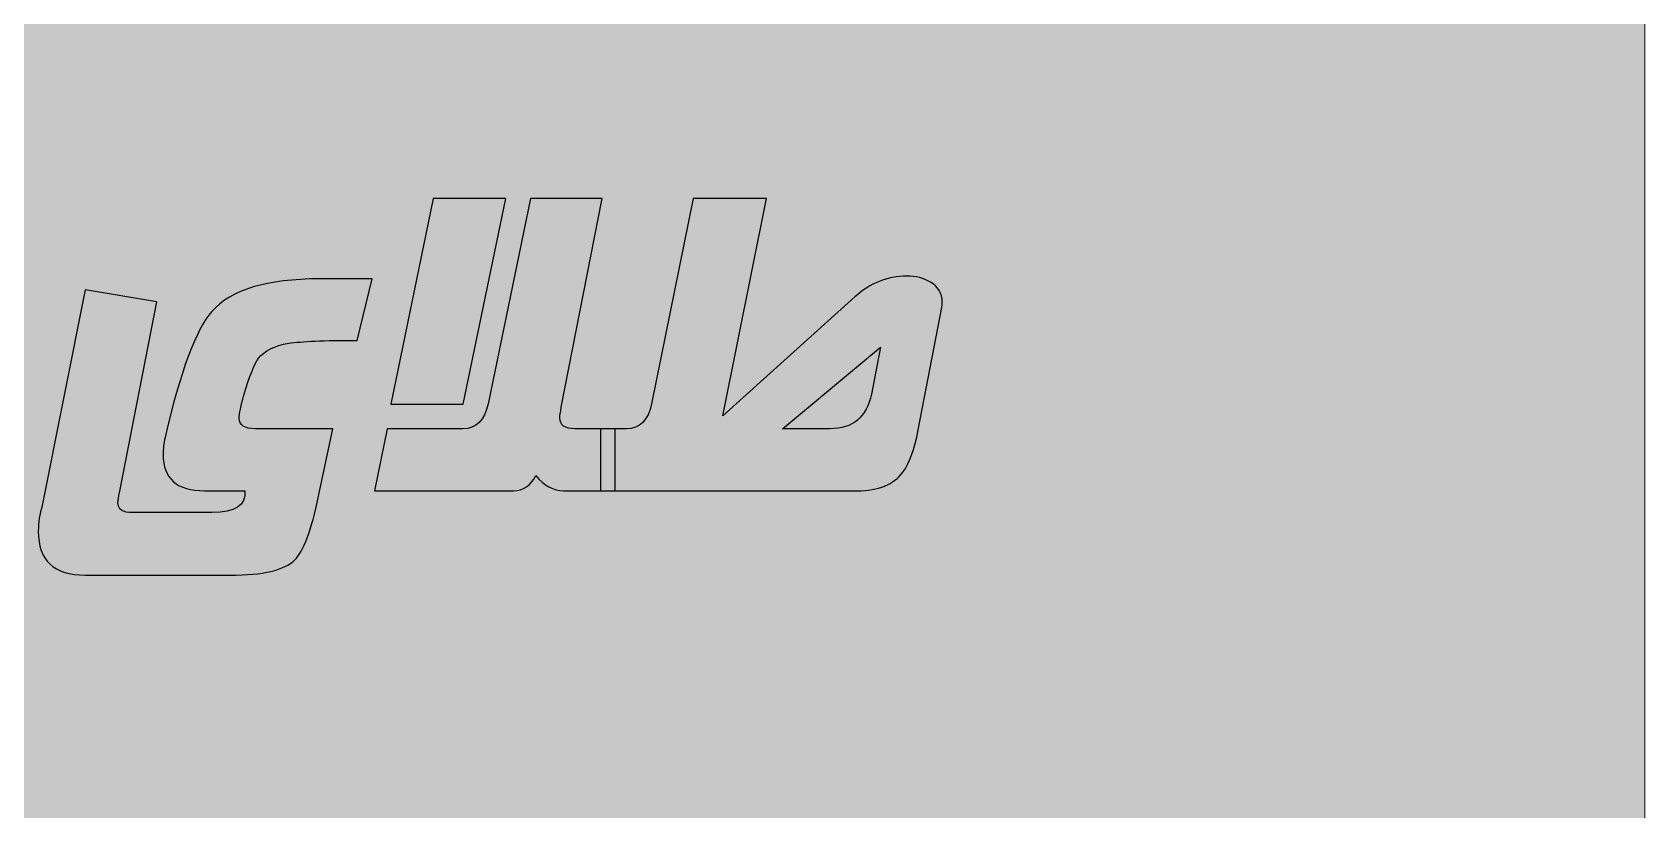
# Model space of a CAD drawing. Header units: millimetres. Extents: x -535.1 to -495.1, y 43.5 to 83.5.
# Drawn here: x -514.08 to -495.07, y 54.36 to 63.52 of the extents above; entities that cross this region are included whole.
import ezdxf

# ---------------------------------------------------------------- set-up
doc = ezdxf.new("R2010")
doc.units = ezdxf.units.MM
doc.header["$MEASUREMENT"] = 0
doc.layers.add('Layer 1', color=7, linetype='Continuous')

msp = doc.modelspace()

# ---------------------------------------------------------------- hatches: boundary and pattern name
at = {"layer": 'Layer 1', "true_color": 0xfff212}
h = msp.add_hatch(color=2, dxfattribs=at)
edge = h.paths.add_edge_path()
edge.add_spline(control_points=[(-498.146, 83.5186), (-498.146, 83.5186), (-531.9962, 83.5186), (-531.9962, 83.5186), (-533.6874, 83.5186), (-535.0711, 82.1349), (-535.0711, 80.4437), (-535.0711, 80.4437), (-535.0711, 46.5936), (-535.0711, 46.5936), (-535.0711, 44.9024), (-533.6874, 43.5187), (-531.9962, 43.5187), (-531.9962, 43.5187), (-498.146, 43.5187), (-498.146, 43.5187), (-496.4548, 43.5187), (-495.0711, 44.9024), (-495.0711, 46.5936), (-495.0711, 46.5936), (-495.0711, 80.4437), (-495.0711, 80.4437), (-495.0711, 82.1349), (-496.4548, 83.5186), (-498.146, 83.5186)], knot_values=[0, 0, 0, 0, 0.125, 0.125, 0.125, 0.25, 0.25, 0.25, 0.375, 0.375, 0.375, 0.5, 0.5, 0.5, 0.625, 0.625, 0.625, 0.75, 0.75, 0.75, 0.875, 0.875, 0.875, 1, 1, 1, 1], degree=3, periodic=1)
at = {"layer": 'Layer 1', "true_color": 0x201e1e}
h = msp.add_hatch(color=250, dxfattribs=at)
edge = h.paths.add_edge_path()
edge.add_spline(control_points=[(-507.2071, 58.1173), (-507.2071, 58.1173), (-507.8156, 58.1173), (-507.8156, 58.1173), (-507.9364, 58.1173), (-508.0452, 58.1771), (-508.143, 58.2959), (-508.2009, 58.1771), (-508.2887, 58.1173), (-508.4054, 58.1173), (-508.4054, 58.1173), (-510.0429, 58.1173), (-510.0429, 58.1173), (-510.0429, 58.1173), (-509.8962, 58.8478), (-509.8962, 58.8478), (-509.8962, 58.8478), (-509.0011, 58.8478), (-509.0011, 58.8478), (-508.8455, 58.8478), (-508.7467, 58.9465), (-508.7058, 59.1431), (-508.7058, 59.1431), (-508.2068, 61.5598), (-508.2068, 61.5598), (-508.2068, 61.5598), (-507.3587, 61.5598), (-507.3587, 61.5598), (-507.3587, 61.5598), (-507.8416, 59.1022), (-507.8416, 59.1022), (-507.8537, 59.0422), (-507.8586, 59.0004), (-507.8586, 58.9765), (-507.8586, 58.8906), (-507.7998, 58.8478), (-507.681, 58.8478), (-507.681, 58.8478), (-507.2071, 58.8478), (-507.2071, 58.8478), (-507.2071, 58.8478), (-507.2071, 58.1173), (-507.2071, 58.1173)], knot_values=[0, 0, 0, 0, 0.0714286, 0.0714286, 0.0714286, 0.1428571, 0.1428571, 0.1428571, 0.2142857, 0.2142857, 0.2142857, 0.2857143, 0.2857143, 0.2857143, 0.3571429, 0.3571429, 0.3571429, 0.4285714, 0.4285714, 0.4285714, 0.5, 0.5, 0.5, 0.5714286, 0.5714286, 0.5714286, 0.6428571, 0.6428571, 0.6428571, 0.7142857, 0.7142857, 0.7142857, 0.7857143, 0.7857143, 0.7857143, 0.8571429, 0.8571429, 0.8571429, 0.9285714, 0.9285714, 0.9285714, 1, 1, 1, 1], degree=3, periodic=1)
h = msp.add_hatch(color=250, dxfattribs=at)
edge = h.paths.add_edge_path()
edge.add_spline(control_points=[(-508.4972, 61.5598), (-508.4972, 61.5598), (-508.9971, 59.1371), (-508.9971, 59.1371), (-508.9971, 59.1371), (-509.8524, 59.1371), (-509.8524, 59.1371), (-509.8524, 59.1371), (-509.3534, 61.5598), (-509.3534, 61.5598), (-509.3534, 61.5598), (-508.4972, 61.5598), (-508.4972, 61.5598)], knot_values=[0, 0, 0, 0, 0.25, 0.25, 0.25, 0.5, 0.5, 0.5, 0.75, 0.75, 0.75, 1, 1, 1, 1], degree=3, periodic=1)
h = msp.add_hatch(color=250, dxfattribs=at)
edge = h.paths.add_edge_path()
edge.add_spline(control_points=[(-503.3573, 60.2746), (-503.3573, 60.2746), (-503.6347, 58.8337), (-503.6347, 58.8337), (-503.6797, 58.6032), (-503.7395, 58.4386), (-503.8133, 58.3397), (-503.924, 58.1911), (-504.1037, 58.1173), (-504.3512, 58.1173), (-504.3512, 58.1173), (-507.3797, 58.1173), (-507.3797, 58.1173), (-507.3797, 58.1173), (-507.3797, 58.8478), (-507.3797, 58.8478), (-507.3797, 58.8478), (-507.0724, 58.8478), (-507.0724, 58.8478), (-506.9167, 58.8478), (-506.8188, 58.9465), (-506.778, 59.1431), (-506.778, 59.1431), (-506.2861, 61.5598), (-506.2861, 61.5598), (-506.2861, 61.5598), (-505.4249, 61.5598), (-505.4249, 61.5598), (-505.4249, 61.5598), (-505.9389, 59.0023), (-505.9389, 59.0023), (-505.9389, 59.0023), (-504.3821, 60.4004), (-504.3821, 60.4004), (-504.2015, 60.564), (-503.998, 60.6459), (-503.7714, 60.6459), (-503.6627, 60.6459), (-503.5689, 60.6228), (-503.491, 60.576), (-503.3982, 60.5211), (-503.3514, 60.4422), (-503.3514, 60.3395), (-503.3514, 60.3155), (-503.3534, 60.2946), (-503.3573, 60.2746)], knot_values=[0, 0, 0, 0, 0.0666667, 0.0666667, 0.0666667, 0.1333333, 0.1333333, 0.1333333, 0.2, 0.2, 0.2, 0.2666667, 0.2666667, 0.2666667, 0.3333333, 0.3333333, 0.3333333, 0.4, 0.4, 0.4, 0.4666667, 0.4666667, 0.4666667, 0.5333333, 0.5333333, 0.5333333, 0.6, 0.6, 0.6, 0.6666667, 0.6666667, 0.6666667, 0.7333333, 0.7333333, 0.7333333, 0.8, 0.8, 0.8, 0.8666667, 0.8666667, 0.8666667, 0.9333333, 0.9333333, 0.9333333, 1, 1, 1, 1], degree=3, periodic=1)
h = msp.add_hatch(color=250, dxfattribs=at)
edge = h.paths.add_edge_path()
edge.add_spline(control_points=[(-510.0718, 60.6139), (-510.0718, 60.6139), (-510.2495, 59.8895), (-510.2495, 59.8895), (-510.6397, 59.8895), (-510.9081, 59.8775), (-511.0538, 59.8546), (-511.2234, 59.8266), (-511.3422, 59.7687), (-511.4101, 59.6779), (-511.4608, 59.612), (-511.5188, 59.4674), (-511.5826, 59.2439), (-511.6195, 59.1172), (-511.6385, 59.0264), (-511.6385, 58.9715), (-511.6385, 58.8896), (-511.5757, 58.8478), (-511.4489, 58.8478), (-511.4489, 58.8478), (-510.5339, 58.8478), (-510.5339, 58.8478), (-510.5339, 58.8478), (-510.7025, 58.0533), (-510.7025, 58.0533), (-510.7883, 57.6513), (-510.8821, 57.4008), (-510.9839, 57.3021), (-511.1047, 57.1833), (-511.3582, 57.1234), (-511.7433, 57.1234), (-511.7433, 57.1234), (-513.4536, 57.1234), (-513.4536, 57.1234), (-513.8219, 57.1234), (-514.0064, 57.296), (-514.0064, 57.6414), (-514.0064, 57.7421), (-513.9904, 57.8439), (-513.9595, 57.9446), (-513.9595, 57.9446), (-513.4536, 60.4852), (-513.4536, 60.4852), (-513.4536, 60.4852), (-512.6094, 60.3415), (-512.6094, 60.3415), (-512.6094, 60.3415), (-513.0475, 58.1113), (-513.0475, 58.1113), (-513.0614, 58.0415), (-513.0685, 57.9975), (-513.0685, 57.9795), (-513.0685, 57.8997), (-513.0106, 57.8599), (-512.8958, 57.8599), (-512.8958, 57.8599), (-511.9598, 57.8599), (-511.9598, 57.8599), (-511.6874, 57.8599), (-511.5577, 57.9456), (-511.5717, 58.1173), (-511.5717, 58.1173), (-512.0476, 58.1173), (-512.0476, 58.1173), (-512.3729, 58.1173), (-512.5356, 58.26), (-512.5356, 58.5444), (-512.5356, 58.6092), (-512.5286, 58.6751), (-512.5126, 58.7439), (-512.333, 59.5222), (-512.1494, 60.0182), (-511.9598, 60.2308), (-511.7344, 60.4862), (-511.3112, 60.6139), (-510.6916, 60.6139), (-510.6916, 60.6139), (-510.0718, 60.6139), (-510.0718, 60.6139)], knot_values=[0, 0, 0, 0, 0.0384615, 0.0384615, 0.0384615, 0.0769231, 0.0769231, 0.0769231, 0.1153846, 0.1153846, 0.1153846, 0.1538462, 0.1538462, 0.1538462, 0.1923077, 0.1923077, 0.1923077, 0.2307692, 0.2307692, 0.2307692, 0.2692308, 0.2692308, 0.2692308, 0.3076923, 0.3076923, 0.3076923, 0.3461538, 0.3461538, 0.3461538, 0.3846154, 0.3846154, 0.3846154, 0.4230769, 0.4230769, 0.4230769, 0.4615385, 0.4615385, 0.4615385, 0.5, 0.5, 0.5, 0.5384615, 0.5384615, 0.5384615, 0.5769231, 0.5769231, 0.5769231, 0.6153846, 0.6153846, 0.6153846, 0.6538462, 0.6538462, 0.6538462, 0.6923077, 0.6923077, 0.6923077, 0.7307692, 0.7307692, 0.7307692, 0.7692308, 0.7692308, 0.7692308, 0.8076923, 0.8076923, 0.8076923, 0.8461538, 0.8461538, 0.8461538, 0.8846154, 0.8846154, 0.8846154, 0.9230769, 0.9230769, 0.9230769, 0.9615385, 0.9615385, 0.9615385, 1, 1, 1, 1], degree=3, periodic=1)
h = msp.add_hatch(color=250, dxfattribs=at)
edge = h.paths.add_edge_path()
edge.add_spline(control_points=[(-504.0808, 59.8076), (-504.0808, 59.8076), (-505.2343, 58.8478), (-505.2343, 58.8478), (-505.2343, 58.8478), (-504.6765, 58.8478), (-504.6765, 58.8478), (-504.4051, 58.8478), (-504.2424, 58.9844), (-504.1875, 59.2568), (-504.1875, 59.2568), (-504.0808, 59.8076), (-504.0808, 59.8076)], knot_values=[0, 0, 0, 0, 0.25, 0.25, 0.25, 0.5, 0.5, 0.5, 0.75, 0.75, 0.75, 1, 1, 1, 1], degree=3, periodic=1)

# ---------------------------------------------------------------- linework, layer by layer
at = {"layer": 'Layer 1', "color": 250, "lineweight": 9}
msp.add_open_spline([(-498.146, 83.5186), (-498.146, 83.5186), (-531.9962, 83.5186), (-531.9962, 83.5186), (-533.6874, 83.5186), (-535.0711, 82.1349), (-535.0711, 80.4437), (-535.0711, 80.4437), (-535.0711, 46.5936), (-535.0711, 46.5936), (-535.0711, 44.9024), (-533.6874, 43.5187), (-531.9962, 43.5187), (-531.9962, 43.5187), (-498.146, 43.5187), (-498.146, 43.5187), (-496.4548, 43.5187), (-495.0711, 44.9024), (-495.0711, 46.5936), (-495.0711, 46.5936), (-495.0711, 80.4437), (-495.0711, 80.4437), (-495.0711, 82.1349), (-496.4548, 83.5186), (-498.146, 83.5186)], degree=3, knots=[0, 0, 0, 0, 0.125, 0.125, 0.125, 0.25, 0.25, 0.25, 0.375, 0.375, 0.375, 0.5, 0.5, 0.5, 0.625, 0.625, 0.625, 0.75, 0.75, 0.75, 0.875, 0.875, 0.875, 1, 1, 1, 1], dxfattribs=at)
at = {"layer": 'Layer 1', "color": 250}
for points, knots in [([(-507.2071, 58.1173), (-507.2071, 58.1173), (-507.8156, 58.1173), (-507.8156, 58.1173), (-507.9364, 58.1173), (-508.0452, 58.1771), (-508.143, 58.2959), (-508.2009, 58.1771), (-508.2887, 58.1173), (-508.4054, 58.1173), (-508.4054, 58.1173), (-510.0429, 58.1173), (-510.0429, 58.1173), (-510.0429, 58.1173), (-509.8962, 58.8478), (-509.8962, 58.8478), (-509.8962, 58.8478), (-509.0011, 58.8478), (-509.0011, 58.8478), (-508.8455, 58.8478), (-508.7467, 58.9465), (-508.7058, 59.1431), (-508.7058, 59.1431), (-508.2068, 61.5598), (-508.2068, 61.5598), (-508.2068, 61.5598), (-507.3587, 61.5598), (-507.3587, 61.5598), (-507.3587, 61.5598), (-507.8416, 59.1022), (-507.8416, 59.1022), (-507.8537, 59.0422), (-507.8586, 59.0004), (-507.8586, 58.9765), (-507.8586, 58.8906), (-507.7998, 58.8478), (-507.681, 58.8478), (-507.681, 58.8478), (-507.2071, 58.8478), (-507.2071, 58.8478), (-507.2071, 58.8478), (-507.2071, 58.1173), (-507.2071, 58.1173)], [0, 0, 0, 0, 0.0714286, 0.0714286, 0.0714286, 0.1428571, 0.1428571, 0.1428571, 0.2142857, 0.2142857, 0.2142857, 0.2857143, 0.2857143, 0.2857143, 0.3571429, 0.3571429, 0.3571429, 0.4285714, 0.4285714, 0.4285714, 0.5, 0.5, 0.5, 0.5714286, 0.5714286, 0.5714286, 0.6428571, 0.6428571, 0.6428571, 0.7142857, 0.7142857, 0.7142857, 0.7857143, 0.7857143, 0.7857143, 0.8571429, 0.8571429, 0.8571429, 0.9285714, 0.9285714, 0.9285714, 1, 1, 1, 1]), ([(-508.4972, 61.5598), (-508.4972, 61.5598), (-508.9971, 59.1371), (-508.9971, 59.1371), (-508.9971, 59.1371), (-509.8524, 59.1371), (-509.8524, 59.1371), (-509.8524, 59.1371), (-509.3534, 61.5598), (-509.3534, 61.5598), (-509.3534, 61.5598), (-508.4972, 61.5598), (-508.4972, 61.5598)], [0, 0, 0, 0, 0.25, 0.25, 0.25, 0.5, 0.5, 0.5, 0.75, 0.75, 0.75, 1, 1, 1, 1]), ([(-503.3573, 60.2746), (-503.3573, 60.2746), (-503.6347, 58.8337), (-503.6347, 58.8337), (-503.6797, 58.6032), (-503.7395, 58.4386), (-503.8133, 58.3397), (-503.924, 58.1911), (-504.1037, 58.1173), (-504.3512, 58.1173), (-504.3512, 58.1173), (-507.3797, 58.1173), (-507.3797, 58.1173), (-507.3797, 58.1173), (-507.3797, 58.8478), (-507.3797, 58.8478), (-507.3797, 58.8478), (-507.0724, 58.8478), (-507.0724, 58.8478), (-506.9167, 58.8478), (-506.8188, 58.9465), (-506.778, 59.1431), (-506.778, 59.1431), (-506.2861, 61.5598), (-506.2861, 61.5598), (-506.2861, 61.5598), (-505.4249, 61.5598), (-505.4249, 61.5598), (-505.4249, 61.5598), (-505.9389, 59.0023), (-505.9389, 59.0023), (-505.9389, 59.0023), (-504.3821, 60.4004), (-504.3821, 60.4004), (-504.2015, 60.564), (-503.998, 60.6459), (-503.7714, 60.6459), (-503.6627, 60.6459), (-503.5689, 60.6228), (-503.491, 60.576), (-503.3982, 60.5211), (-503.3514, 60.4422), (-503.3514, 60.3395), (-503.3514, 60.3155), (-503.3534, 60.2946), (-503.3573, 60.2746)], [0, 0, 0, 0, 0.0666667, 0.0666667, 0.0666667, 0.1333333, 0.1333333, 0.1333333, 0.2, 0.2, 0.2, 0.2666667, 0.2666667, 0.2666667, 0.3333333, 0.3333333, 0.3333333, 0.4, 0.4, 0.4, 0.4666667, 0.4666667, 0.4666667, 0.5333333, 0.5333333, 0.5333333, 0.6, 0.6, 0.6, 0.6666667, 0.6666667, 0.6666667, 0.7333333, 0.7333333, 0.7333333, 0.8, 0.8, 0.8, 0.8666667, 0.8666667, 0.8666667, 0.9333333, 0.9333333, 0.9333333, 1, 1, 1, 1]), ([(-510.0718, 60.6139), (-510.0718, 60.6139), (-510.2495, 59.8895), (-510.2495, 59.8895), (-510.6397, 59.8895), (-510.9081, 59.8775), (-511.0538, 59.8546), (-511.2234, 59.8266), (-511.3422, 59.7687), (-511.4101, 59.6779), (-511.4608, 59.612), (-511.5188, 59.4674), (-511.5826, 59.2439), (-511.6195, 59.1172), (-511.6385, 59.0264), (-511.6385, 58.9715), (-511.6385, 58.8896), (-511.5757, 58.8478), (-511.4489, 58.8478), (-511.4489, 58.8478), (-510.5339, 58.8478), (-510.5339, 58.8478), (-510.5339, 58.8478), (-510.7025, 58.0533), (-510.7025, 58.0533), (-510.7883, 57.6513), (-510.8821, 57.4008), (-510.9839, 57.3021), (-511.1047, 57.1833), (-511.3582, 57.1234), (-511.7433, 57.1234), (-511.7433, 57.1234), (-513.4536, 57.1234), (-513.4536, 57.1234), (-513.8219, 57.1234), (-514.0064, 57.296), (-514.0064, 57.6414), (-514.0064, 57.7421), (-513.9904, 57.8439), (-513.9595, 57.9446), (-513.9595, 57.9446), (-513.4536, 60.4852), (-513.4536, 60.4852), (-513.4536, 60.4852), (-512.6094, 60.3415), (-512.6094, 60.3415), (-512.6094, 60.3415), (-513.0475, 58.1113), (-513.0475, 58.1113), (-513.0614, 58.0415), (-513.0685, 57.9975), (-513.0685, 57.9795), (-513.0685, 57.8997), (-513.0106, 57.8599), (-512.8958, 57.8599), (-512.8958, 57.8599), (-511.9598, 57.8599), (-511.9598, 57.8599), (-511.6874, 57.8599), (-511.5577, 57.9456), (-511.5717, 58.1173), (-511.5717, 58.1173), (-512.0476, 58.1173), (-512.0476, 58.1173), (-512.3729, 58.1173), (-512.5356, 58.26), (-512.5356, 58.5444), (-512.5356, 58.6092), (-512.5286, 58.6751), (-512.5126, 58.7439), (-512.333, 59.5222), (-512.1494, 60.0182), (-511.9598, 60.2308), (-511.7344, 60.4862), (-511.3112, 60.6139), (-510.6916, 60.6139), (-510.6916, 60.6139), (-510.0718, 60.6139), (-510.0718, 60.6139)], [0, 0, 0, 0, 0.0384615, 0.0384615, 0.0384615, 0.0769231, 0.0769231, 0.0769231, 0.1153846, 0.1153846, 0.1153846, 0.1538462, 0.1538462, 0.1538462, 0.1923077, 0.1923077, 0.1923077, 0.2307692, 0.2307692, 0.2307692, 0.2692308, 0.2692308, 0.2692308, 0.3076923, 0.3076923, 0.3076923, 0.3461538, 0.3461538, 0.3461538, 0.3846154, 0.3846154, 0.3846154, 0.4230769, 0.4230769, 0.4230769, 0.4615385, 0.4615385, 0.4615385, 0.5, 0.5, 0.5, 0.5384615, 0.5384615, 0.5384615, 0.5769231, 0.5769231, 0.5769231, 0.6153846, 0.6153846, 0.6153846, 0.6538462, 0.6538462, 0.6538462, 0.6923077, 0.6923077, 0.6923077, 0.7307692, 0.7307692, 0.7307692, 0.7692308, 0.7692308, 0.7692308, 0.8076923, 0.8076923, 0.8076923, 0.8461538, 0.8461538, 0.8461538, 0.8846154, 0.8846154, 0.8846154, 0.9230769, 0.9230769, 0.9230769, 0.9615385, 0.9615385, 0.9615385, 1, 1, 1, 1]), ([(-504.0808, 59.8076), (-504.0808, 59.8076), (-505.2343, 58.8478), (-505.2343, 58.8478), (-505.2343, 58.8478), (-504.6765, 58.8478), (-504.6765, 58.8478), (-504.4051, 58.8478), (-504.2424, 58.9844), (-504.1875, 59.2568), (-504.1875, 59.2568), (-504.0808, 59.8076), (-504.0808, 59.8076)], [0, 0, 0, 0, 0.25, 0.25, 0.25, 0.5, 0.5, 0.5, 0.75, 0.75, 0.75, 1, 1, 1, 1])]:
    msp.add_open_spline(points, degree=3, knots=knots, dxfattribs=at)

doc.saveas('drawing.dxf')
